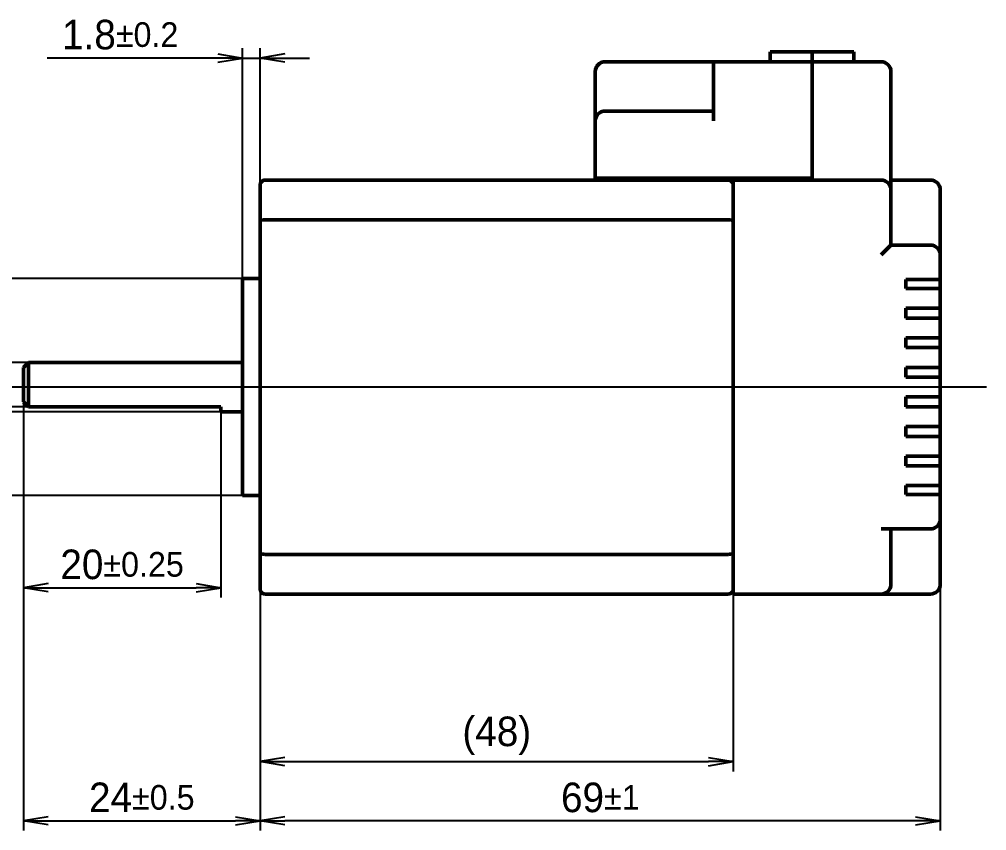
# Model space of a CAD drawing. Header units: millimetres. Extents: x -489 to 466, y -79 to 257.
# Drawn here: x -329.3 to -231.1, y 49.3 to 131.6 of the extents above; entities that cross this region are included whole.
import ezdxf

# ---------------------------------------------------------------- set-up
doc = ezdxf.new("R2010")
doc.units = ezdxf.units.MM
doc.layers.add('외형선(ISO)', color=7, linetype='Continuous', lineweight=50)
doc.layers.add('중심선(ISO)', color=7, linetype='Continuous', lineweight=25)
doc.layers.add('치수(ISO)', color=1, linetype='Continuous', lineweight=25, true_color=0xff0000)
doc.styles.add('레이블 문자 (JIS)', font='')
doc.styles.get('레이블 문자 (JIS)').set_extended_font_data('Gulim')
doc.dimstyles.new('복사 대상기본값 (JIS)', dxfattribs={"dimtxt": 3, "dimasz": 2.5, "dimexe": 1, "dimexo": 0, "dimgap": 0.8, "dimtad": 1, "dimdsep": 46, "dimtxsty": '레이블 문자 (JIS)', "dimblk": 'OPEN', "dimcen": 0.09, "dimdle": 10, "dimclrd": 256, "dimclre": 256, "dimclrt": 256, "dimadec": 0, "dimazin": 2, "dimtfac": 0.833333, "dimtmove": 0, "dimatfit": 3, "dimldrblk": 'OPEN', "dimfxl": 1, "dimtolj": 1, "dimtzin": 0, "dimlwd": -1, "dimlwe": -1, "dimarcsym": 0})

# ---------------------------------------------------------------- blocks, each defined once
blk = doc.blocks.new('_Open')
at = {"color": 0, "linetype": 'ByBlock', "lineweight": -2}
for p, q in [((-1, 0.167), (0, 0)), ((-1, -0.167), (0, 0)), ((0, 0), (-1, 0))]:
    blk.add_line(p, q, dxfattribs=at)
blk = doc.blocks.new('*D11')
at = {"layer": 'Defpoints', "color": 0}
for p in [(-304.834, 73.777), (-256.834, 73.277), (-256.834, 56.273)]:
    blk.add_point(p, dxfattribs=at)
at = {"layer": '치수(ISO)', "color": 0}
for p, q in [((-304.834, 73.777), (-304.834, 55.273)), ((-256.834, 73.277), (-256.834, 55.273)), ((-302.334, 56.273), (-259.334, 56.273))]:
    blk.add_line(p, q, dxfattribs=at)
at = {"layer": '치수(ISO)', "color": 0, "linetype": 'ByBlock', "xscale": 2.5, "yscale": 2.5, "zscale": 2.5, "rotation": 180}
blk.add_blockref('_Open', (-304.834, 56.273), dxfattribs=at)
at = {"layer": '치수(ISO)', "color": 0, "linetype": 'ByBlock', "xscale": 2.5, "yscale": 2.5, "zscale": 2.5}
blk.add_blockref('_Open', (-256.834, 56.273), dxfattribs=at)
at = {"layer": '치수(ISO)', "color": 0, "insert": (-280.824, 60.848), "char_height": 3, "attachment_point": 2, "style": '레이블 문자 (JIS)'}
blk.add_mtext('\\A1;(48)', dxfattribs=at)
blk = doc.blocks.new('*D12')
at = {"layer": 'Defpoints', "color": 0}
for p in [(-304.834, 73.777), (-235.834, 74.277), (-304.834, 50.273)]:
    blk.add_point(p, dxfattribs=at)
at = {"layer": '치수(ISO)', "color": 0}
for p, q in [((-304.834, 73.777), (-304.834, 49.273)), ((-235.834, 74.277), (-235.834, 49.273)), ((-238.334, 50.273), (-302.334, 50.273))]:
    blk.add_line(p, q, dxfattribs=at)
at = {"layer": '치수(ISO)', "color": 0, "linetype": 'ByBlock', "xscale": 2.5, "yscale": 2.5, "zscale": 2.5, "rotation": 180}
blk.add_blockref('_Open', (-304.834, 50.273), dxfattribs=at)
at = {"layer": '치수(ISO)', "color": 0, "linetype": 'ByBlock', "xscale": 2.5, "yscale": 2.5, "zscale": 2.5}
blk.add_blockref('_Open', (-235.834, 50.273), dxfattribs=at)
at = {"layer": '치수(ISO)', "color": 0, "insert": (-270.316, 54.149), "char_height": 3, "attachment_point": 2, "style": '레이블 문자 (JIS)'}
blk.add_mtext('\\A1;69{\\H2.500000;%%p1}', dxfattribs=at)
blk = doc.blocks.new('*D19')
at = {"layer": 'Defpoints', "color": 0}
for p in [(-328.834, 92.777), (-304.834, 73.777), (-304.834, 50.273)]:
    blk.add_point(p, dxfattribs=at)
at = {"layer": '치수(ISO)', "color": 0}
for p, q in [((-328.834, 92.777), (-328.834, 49.273)), ((-304.834, 73.777), (-304.834, 49.273)), ((-326.334, 50.273), (-307.334, 50.273))]:
    blk.add_line(p, q, dxfattribs=at)
at = {"layer": '치수(ISO)', "color": 0, "linetype": 'ByBlock', "xscale": 2.5, "yscale": 2.5, "zscale": 2.5, "rotation": 180}
blk.add_blockref('_Open', (-328.834, 50.273), dxfattribs=at)
at = {"layer": '치수(ISO)', "color": 0, "linetype": 'ByBlock', "xscale": 2.5, "yscale": 2.5, "zscale": 2.5}
blk.add_blockref('_Open', (-304.834, 50.273), dxfattribs=at)
at = {"layer": '치수(ISO)', "color": 0, "insert": (-316.834, 54.153), "char_height": 3, "attachment_point": 2, "style": '레이블 문자 (JIS)'}
blk.add_mtext('\\A1;24{\\H2.500000;%%p0.5}', dxfattribs=at)
blk = doc.blocks.new('*D20')
at = {"layer": 'Defpoints', "color": 0}
for p in [(-328.834, 92.777), (-308.834, 91.777), (-308.834, 73.915)]:
    blk.add_point(p, dxfattribs=at)
at = {"layer": '치수(ISO)', "color": 0}
for p, q in [((-328.834, 92.777), (-328.834, 72.915)), ((-308.834, 91.777), (-308.834, 72.915)), ((-326.334, 73.915), (-311.334, 73.915))]:
    blk.add_line(p, q, dxfattribs=at)
at = {"layer": '치수(ISO)', "color": 0, "linetype": 'ByBlock', "xscale": 2.5, "yscale": 2.5, "zscale": 2.5, "rotation": 180}
blk.add_blockref('_Open', (-328.834, 73.915), dxfattribs=at)
at = {"layer": '치수(ISO)', "color": 0, "linetype": 'ByBlock', "xscale": 2.5, "yscale": 2.5, "zscale": 2.5}
blk.add_blockref('_Open', (-308.834, 73.915), dxfattribs=at)
at = {"layer": '치수(ISO)', "color": 0, "insert": (-318.834, 77.791), "char_height": 3, "attachment_point": 2, "style": '레이블 문자 (JIS)'}
blk.add_mtext('\\A1;20{\\H2.500000;%%p0.25}', dxfattribs=at)
blk = doc.blocks.new('*D21')
at = {"layer": 'Defpoints', "color": 0}
for p in [(-304.834, 127.655), (-304.834, 114.777), (-306.634, 105.277)]:
    blk.add_point(p, dxfattribs=at)
at = {"layer": '치수(ISO)', "color": 0}
for p, q in [((-306.634, 105.277), (-306.634, 128.655)), ((-304.834, 114.777), (-304.834, 128.655)), ((-309.134, 127.655), (-326.42, 127.655)), ((-306.634, 127.655), (-304.834, 127.655)), ((-302.334, 127.655), (-299.834, 127.655))]:
    blk.add_line(p, q, dxfattribs=at)
at = {"layer": '치수(ISO)', "color": 0, "linetype": 'ByBlock', "xscale": 2.5, "yscale": 2.5, "zscale": 2.5}
blk.add_blockref('_Open', (-306.634, 127.655), dxfattribs=at)
at = {"layer": '치수(ISO)', "color": 0, "linetype": 'ByBlock', "xscale": 2.5, "yscale": 2.5, "zscale": 2.5, "rotation": 180}
blk.add_blockref('_Open', (-304.834, 127.655), dxfattribs=at)
at = {"layer": '치수(ISO)', "color": 0, "insert": (-319.027, 131.539), "char_height": 3, "attachment_point": 2, "style": '레이블 문자 (JIS)'}
blk.add_mtext('\\A1;1.8{\\H2.500000;%%p0.2}', dxfattribs=at)
blk = doc.blocks.new('*D22')
at = {"layer": 'Defpoints', "color": 0}
for p in [(-306.634, 105.277), (-350.015, 83.277), (-306.634, 83.277)]:
    blk.add_point(p, dxfattribs=at)
at = {"layer": '치수(ISO)', "color": 0}
for p, q in [((-306.634, 105.277), (-351.015, 105.277)), ((-350.015, 102.777), (-350.015, 85.777)), ((-306.634, 83.277), (-351.015, 83.277))]:
    blk.add_line(p, q, dxfattribs=at)
at = {"layer": '치수(ISO)', "color": 0, "linetype": 'ByBlock', "xscale": 2.5, "yscale": 2.5, "zscale": 2.5}
for p, rotation in [((-350.015, 105.277), 90), ((-350.015, 83.277), 270)]:
    blk.add_blockref('_Open', p, dxfattribs=dict(at, rotation=rotation))
at = {"layer": '치수(ISO)', "color": 0, "insert": (-357.547, 94.277), "char_height": 3, "attachment_point": 2, "rotation": 90, "style": '레이블 문자 (JIS)'}
blk.add_mtext('\\A1;{\\fAIGDT|b0|i0;\\ln}\\fGulim|b0|i0;22{\\H2.500000;\\S 0.00^ -0.05;}', dxfattribs=at)
blk = doc.blocks.new('*D23')
at = {"layer": 'Defpoints', "color": 0}
for p in [(-328.334, 96.777), (-333.779, 92.277), (-328.334, 92.277)]:
    blk.add_point(p, dxfattribs=at)
at = {"layer": '치수(ISO)', "color": 0}
for p, q in [((-333.779, 99.277), (-333.779, 122.14)), ((-328.334, 96.777), (-334.779, 96.777)), ((-333.779, 96.777), (-333.779, 92.277)), ((-328.334, 92.277), (-334.779, 92.277)), ((-333.779, 89.777), (-333.779, 87.277))]:
    blk.add_line(p, q, dxfattribs=at)
at = {"layer": '치수(ISO)', "color": 0, "linetype": 'ByBlock', "xscale": 2.5, "yscale": 2.5, "zscale": 2.5}
for p, rotation in [((-333.779, 96.777), 270), ((-333.779, 92.277), 90)]:
    blk.add_blockref('_Open', p, dxfattribs=dict(at, rotation=rotation))
at = {"layer": '치수(ISO)', "color": 0, "insert": (-340.617, 115.028), "char_height": 3, "attachment_point": 2, "rotation": 90, "style": '레이블 문자 (JIS)'}
blk.add_mtext('\\A1;4.5{\\H2.500000;\\S 0.0^ -0.1;}', dxfattribs=at)
blk = doc.blocks.new('*D24')
at = {"layer": 'Defpoints', "color": 0}
for p in [(-328.334, 96.777), (-342.303, 91.777), (-308.834, 91.777)]:
    blk.add_point(p, dxfattribs=at)
at = {"layer": '치수(ISO)', "color": 0}
for p, q in [((-342.303, 99.277), (-342.303, 125.946)), ((-328.334, 96.777), (-343.303, 96.777)), ((-342.303, 96.777), (-342.303, 91.777)), ((-308.834, 91.777), (-343.303, 91.777)), ((-342.303, 89.277), (-342.303, 86.777))]:
    blk.add_line(p, q, dxfattribs=at)
at = {"layer": '치수(ISO)', "color": 0, "linetype": 'ByBlock', "xscale": 2.5, "yscale": 2.5, "zscale": 2.5}
for p, rotation in [((-342.303, 96.777), 270), ((-342.303, 91.777), 90)]:
    blk.add_blockref('_Open', p, dxfattribs=dict(at, rotation=rotation))
at = {"layer": '치수(ISO)', "color": 0, "insert": (-349.842, 117.036), "char_height": 3, "attachment_point": 2, "rotation": 90, "style": '레이블 문자 (JIS)'}
blk.add_mtext('\\A1;{\\fAIGDT|b0|i0;\\ln}\\fGulim|b0|i0;5{\\H2.500000;\\S 0.000^ -0.012;}', dxfattribs=at)

msp = doc.modelspace()

# ---------------------------------------------------------------- linework, layer by layer
at = {"layer": '외형선(ISO)', "color": 0}
for p, q in [((-253.0842, 128.2772), (-248.8342, 128.2772)), ((-253.0842, 128.2772), (-253.0842, 127.2772)), ((-248.8342, 128.2772), (-248.8342, 127.2772)), ((-244.5842, 128.2772), (-248.8342, 128.2772)), ((-248.8342, 127.2772), (-248.8342, 128.2772)), ((-244.5842, 127.2772), (-244.5842, 128.2772)), ((-258.8342, 127.2772), (-269.8342, 127.2772)), ((-258.8342, 126.2772), (-258.8342, 127.2772)), ((-248.8342, 127.2772), (-258.8342, 127.2772)), ((-241.8342, 127.2772), (-248.8342, 127.2772)), ((-248.8342, 126.2772), (-248.8342, 127.2772)), ((-248.8342, 127.2772), (-248.8342, 126.2772)), ((-270.8342, 126.2772), (-270.8342, 123.2772)), ((-258.8342, 126.2772), (-258.8342, 121.2772)), ((-248.8342, 126.2772), (-248.8342, 115.3772)), ((-248.8342, 126.2772), (-248.8342, 115.4772)), ((-240.8342, 114.2772), (-240.8342, 126.2772)), ((-270.8342, 123.2772), (-270.8342, 121.2772)), ((-258.8342, 122.2772), (-269.8342, 122.2772)), ((-270.8342, 121.2772), (-270.8342, 115.4772)), ((-304.3342, 115.2772), (-257.3342, 115.2772)), ((-269.8342, 115.4772), (-270.8342, 115.4772)), ((-269.8342, 115.4772), (-248.8342, 115.4772)), ((-267.8342, 115.4772), (-267.8342, 115.2772)), ((-258.8342, 115.2772), (-258.8342, 115.4772)), ((-248.8342, 115.3772), (-256.8342, 115.3772)), ((-256.8342, 115.3772), (-256.8342, 115.2772)), ((-241.8342, 115.2772), (-256.8342, 115.2772)), ((-256.8342, 110.2772), (-256.8342, 115.2772)), ((-236.8342, 115.2772), (-240.8342, 115.2772)), ((-304.8342, 111.07), (-304.8342, 114.7772)), ((-240.8342, 114.2772), (-240.8342, 110.2772)), ((-235.8342, 110.6772), (-235.8342, 114.2772)), ((-304.8342, 111.07), (-304.8342, 77.4843)), ((-304.3342, 111.2477), (-257.3342, 111.2477)), ((-256.8342, 78.2772), (-256.8342, 110.2772)), ((-240.8342, 108.6772), (-240.8342, 110.2772)), ((-235.8342, 107.6772), (-235.8342, 110.6772)), ((-241.8342, 107.6772), (-240.8342, 108.6772)), ((-236.8342, 108.6772), (-240.8342, 108.6772)), ((-235.8342, 105.1772), (-235.8342, 107.6772)), ((-306.6342, 83.2772), (-306.6342, 105.2772)), ((-304.8342, 105.2772), (-306.6342, 105.2772)), ((-239.3342, 104.2772), (-239.3342, 105.1772)), ((-239.3342, 105.1772), (-236.8342, 105.1772)), ((-235.8342, 105.1772), (-236.8342, 105.1772)), ((-235.8342, 105.1772), (-235.8342, 104.2772)), ((-236.8342, 104.2772), (-239.3342, 104.2772)), ((-236.8342, 104.2772), (-235.8342, 104.2772)), ((-235.8342, 102.2772), (-235.8342, 104.2772)), ((-236.8342, 102.2772), (-239.3342, 102.2772)), ((-239.3342, 101.2772), (-239.3342, 102.2772)), ((-235.8342, 102.2772), (-236.8342, 102.2772)), ((-235.8342, 102.2772), (-235.8342, 101.2772)), ((-236.8342, 101.2772), (-239.3342, 101.2772)), ((-236.8342, 101.2772), (-235.8342, 101.2772)), ((-235.8342, 99.2772), (-235.8342, 101.2772)), ((-239.3342, 98.2772), (-239.3342, 99.2772)), ((-236.8342, 99.2772), (-239.3342, 99.2772)), ((-235.8342, 99.2772), (-236.8342, 99.2772)), ((-235.8342, 99.2772), (-235.8342, 98.2772)), ((-236.8342, 98.2772), (-239.3342, 98.2772)), ((-236.8342, 98.2772), (-235.8342, 98.2772)), ((-235.8342, 96.2772), (-235.8342, 98.2772)), ((-328.8342, 96.2772), (-328.3342, 96.7772)), ((-328.8342, 92.7772), (-328.8342, 96.2772)), ((-328.3342, 92.2772), (-328.3342, 96.7772)), ((-306.6342, 96.7772), (-328.3342, 96.7772)), ((-239.3342, 95.2772), (-239.3342, 96.2772)), ((-236.8342, 96.2772), (-239.3342, 96.2772)), ((-235.8342, 96.2772), (-236.8342, 96.2772)), ((-235.8342, 96.2772), (-235.8342, 95.2772)), ((-236.8342, 95.2772), (-239.3342, 95.2772)), ((-236.8342, 95.2772), (-235.8342, 95.2772)), ((-235.8342, 93.2772), (-235.8342, 95.2772)), ((-239.3342, 92.2772), (-239.3342, 93.2772)), ((-236.8342, 93.2772), (-239.3342, 93.2772)), ((-235.8342, 93.2772), (-236.8342, 93.2772)), ((-235.8342, 93.2772), (-235.8342, 92.2772)), ((-328.8342, 92.7772), (-328.3342, 92.2772)), ((-328.3342, 92.2772), (-308.8342, 92.2772)), ((-308.8342, 91.7772), (-308.8342, 92.2772)), ((-236.8342, 92.2772), (-239.3342, 92.2772)), ((-236.8342, 92.2772), (-235.8342, 92.2772)), ((-235.8342, 90.2772), (-235.8342, 92.2772)), ((-306.6342, 91.7772), (-308.8342, 91.7772)), ((-239.3342, 89.2772), (-239.3342, 90.2772)), ((-236.8342, 90.2772), (-239.3342, 90.2772)), ((-235.8342, 90.2772), (-236.8342, 90.2772)), ((-235.8342, 90.2772), (-235.8342, 89.2772)), ((-236.8342, 89.2772), (-239.3342, 89.2772)), ((-236.8342, 89.2772), (-235.8342, 89.2772)), ((-235.8342, 87.2772), (-235.8342, 89.2772)), ((-239.3342, 86.2772), (-239.3342, 87.2772)), ((-236.8342, 87.2772), (-239.3342, 87.2772)), ((-235.8342, 87.2772), (-236.8342, 87.2772)), ((-235.8342, 87.2772), (-235.8342, 86.2772)), ((-236.8342, 86.2772), (-239.3342, 86.2772)), ((-236.8342, 86.2772), (-235.8342, 86.2772)), ((-235.8342, 84.2772), (-235.8342, 86.2772)), ((-239.3342, 83.3772), (-239.3342, 84.2772)), ((-236.8342, 84.2772), (-239.3342, 84.2772)), ((-235.8342, 84.2772), (-236.8342, 84.2772)), ((-235.8342, 84.2772), (-235.8342, 83.3772)), ((-304.8342, 83.2772), (-306.6342, 83.2772)), ((-236.8342, 83.3772), (-239.3342, 83.3772)), ((-236.8342, 83.3772), (-235.8342, 83.3772)), ((-235.8342, 80.8772), (-235.8342, 83.3772)), ((-235.8342, 77.8772), (-235.8342, 80.8772)), ((-241.8342, 79.8772), (-236.8342, 79.8772)), ((-240.8342, 78.2772), (-240.8342, 79.8772)), ((-256.8342, 73.2772), (-256.8342, 78.2772)), ((-240.8342, 78.2772), (-240.8342, 74.2772)), ((-235.8342, 74.2772), (-235.8342, 77.8772)), ((-304.8342, 73.7772), (-304.8342, 77.4843)), ((-304.3342, 77.3066), (-257.3342, 77.3066)), ((-304.3342, 73.2772), (-257.3342, 73.2772)), ((-256.8342, 73.2772), (-241.8342, 73.2772)), ((-241.8342, 73.2772), (-236.8342, 73.2772))]:
    msp.add_line(p, q, dxfattribs=at)
for centre, start, end in [((-269.8342, 126.2772), 90, 180), ((-241.8342, 126.2772), 0, 90), ((-269.8342, 121.2772), 90, 180), ((-241.8342, 114.2772), 0, 90), ((-236.8342, 114.2772), 0, 90), ((-236.8342, 107.6772), 0, 90), ((-236.8342, 80.8772), 270, 0), ((-241.8342, 74.2772), 270, 0), ((-236.8342, 74.2772), 270, 0)]:
    msp.add_arc(centre, 1, start, end, dxfattribs=at)
for points, knots in [([(-304.8342, 114.7772), (-304.8342, 114.7782), (-304.8342, 114.7793), (-304.834, 114.8167), (-304.8298, 114.853), (-304.8136, 114.9239), (-304.8017, 114.9584), (-304.7585, 115.0494), (-304.7198, 115.1022), (-304.6258, 115.188), (-304.5725, 115.2213), (-304.4566, 115.2658), (-304.3958, 115.2772), (-304.3342, 115.2772)], [-0.081085167, -0.081085167, -0.081085167, -0.081085167, -0.080749975, -0.080749975, -0.069192551, -0.069192551, -0.05769719, -0.05769719, -0.037509387, -0.037509387, -0.018480301, -0.018480301, 0, 0, 0, 0]), ([(-256.8342, 114.7772), (-256.8342, 114.7782), (-256.8342, 114.7793), (-256.8345, 114.8167), (-256.8387, 114.853), (-256.8549, 114.9239), (-256.8668, 114.9584), (-256.91, 115.0494), (-256.9487, 115.1022), (-257.0426, 115.188), (-257.096, 115.2213), (-257.2118, 115.2658), (-257.2726, 115.2772), (-257.3342, 115.2772)], [-0.000335886, -0.000335886, -0.000335886, -0.000335886, 0, 0, 0.011581385, 0.011581385, 0.023100578, 0.023100578, 0.043330234, 0.043330234, 0.062398772, 0.062398772, 0.080917385, 0.080917385, 0.080917385, 0.080917385]), ([(-304.8342, 111.07), (-304.8342, 111.0704), (-304.8342, 111.0708), (-304.834, 111.0841), (-304.8298, 111.0971), (-304.8136, 111.1224), (-304.8017, 111.1347), (-304.7585, 111.167), (-304.7198, 111.1858), (-304.6258, 111.2162), (-304.5725, 111.228), (-304.4566, 111.2437), (-304.3958, 111.2477), (-304.3342, 111.2477)], [-0.000335886, -0.000335886, -0.000335886, -0.000335886, 0, 0, 0.011581385, 0.011581385, 0.023100577, 0.023100577, 0.043330232, 0.043330232, 0.062398768, 0.062398768, 0.080917381, 0.080917381, 0.080917381, 0.080917381]), ([(-257.3342, 111.2477), (-257.2726, 111.2477), (-257.2118, 111.2437), (-257.096, 111.228), (-257.0426, 111.2162), (-256.9487, 111.1858), (-256.91, 111.167), (-256.8668, 111.1347), (-256.8549, 111.1224), (-256.8387, 111.0971), (-256.8345, 111.0841), (-256.8342, 111.0708), (-256.8342, 111.0704), (-256.8342, 111.07)], [0.08091742, 0.08091742, 0.08091742, 0.08091742, 0.099436042, 0.099436042, 0.118504588, 0.118504588, 0.138734252, 0.138734252, 0.15025345, 0.15025345, 0.16183484, 0.16183484, 0.162170727, 0.162170727, 0.162170727, 0.162170727]), ([(-304.8342, 77.4843), (-304.8342, 77.4839), (-304.8342, 77.4836), (-304.834, 77.4702), (-304.8298, 77.4573), (-304.8136, 77.432), (-304.8017, 77.4197), (-304.7585, 77.3873), (-304.7198, 77.3686), (-304.6258, 77.3382), (-304.5725, 77.3264), (-304.4566, 77.3106), (-304.3958, 77.3066), (-304.3342, 77.3066)], [-0.081085166, -0.081085166, -0.081085166, -0.081085166, -0.080749975, -0.080749975, -0.06919255, -0.06919255, -0.057697189, -0.057697189, -0.037509387, -0.037509387, -0.0184803, -0.0184803, 0, 0, 0, 0]), ([(-256.8342, 77.4843), (-256.8342, 77.4839), (-256.8342, 77.4836), (-256.8345, 77.4702), (-256.8387, 77.4573), (-256.8549, 77.432), (-256.8668, 77.4197), (-256.91, 77.3873), (-256.9487, 77.3686), (-257.0426, 77.3382), (-257.096, 77.3264), (-257.2118, 77.3106), (-257.2726, 77.3066), (-257.3342, 77.3066)], [-0.000335886, -0.000335886, -0.000335886, -0.000335886, 0, 0, 0.011581376, 0.011581376, 0.023100559, 0.023100559, 0.043330197, 0.043330197, 0.062398717, 0.062398717, 0.080917314, 0.080917314, 0.080917314, 0.080917314]), ([(-304.3342, 73.2772), (-304.3958, 73.2772), (-304.4566, 73.2886), (-304.5725, 73.3331), (-304.6258, 73.3663), (-304.7198, 73.4522), (-304.7585, 73.5049), (-304.8017, 73.596), (-304.8136, 73.6305), (-304.8298, 73.7014), (-304.834, 73.7377), (-304.8342, 73.7751), (-304.8342, 73.7761), (-304.8342, 73.7772)], [-0.080917381, -0.080917381, -0.080917381, -0.080917381, -0.062398768, -0.062398768, -0.043330232, -0.043330232, -0.023100577, -0.023100577, -0.011581385, -0.011581385, 0, 0, 0.000335886, 0.000335886, 0.000335886, 0.000335886]), ([(-256.8342, 73.7772), (-256.8342, 73.7761), (-256.8342, 73.7751), (-256.8345, 73.7377), (-256.8387, 73.7014), (-256.8549, 73.6305), (-256.8668, 73.596), (-256.91, 73.5049), (-256.9487, 73.4522), (-257.0426, 73.3663), (-257.096, 73.3331), (-257.2118, 73.2886), (-257.2726, 73.2772), (-257.3342, 73.2772)], [-0.162170413, -0.162170413, -0.162170413, -0.162170413, -0.161834527, -0.161834527, -0.150253158, -0.150253158, -0.138733982, -0.138733982, -0.118504357, -0.118504357, -0.099435849, -0.099435849, -0.080917264, -0.080917264, -0.080917264, -0.080917264])]:
    msp.add_open_spline(points, degree=3, knots=knots, dxfattribs=at)
at = {"layer": '중심선(ISO)', "color": 0, "linetype": 'Continuous'}
msp.add_line((-231.1259, 94.2772), (-332.4041, 94.2772), dxfattribs=at)

# ---------------------------------------------------------------- dimensions: what is measured, and where the dimension line sits
at = {"layer": '치수(ISO)', "color": 0}
for base, p1, p2, angle, override, picture, middle in [((-304.8342, 127.6548), (-306.6342, 105.2772), (-304.8342, 114.7772), 180, {"dimgap": 0.8, "dimdec": 2, "dimclrd": 0, "dimclre": 0, "dimclrt": 0, "dimtol": 1, "dimlim": 0, "dimtp": 0.2, "dimtm": 0.2, "dimtdec": 1, "dimtofl": 1, "dimatfit": 1}, '*D21', (-319.0271, 127.6548)), ((-333.7787, 92.2772), (-328.3342, 96.7772), (-328.3342, 92.2772), 90, {"dimgap": 0.8, "dimdec": 2, "dimclrd": 0, "dimclre": 0, "dimclrt": 0, "dimtol": 1, "dimlim": 0, "dimtp": 0, "dimtm": 0.1, "dimtdec": 1, "dimtofl": 1, "dimatfit": 1}, '*D23', (-333.7787, 115.0275)), ((-304.8342, 50.2729), (-328.8342, 92.7772), (-304.8342, 73.7772), 180, {"dimgap": 0.8, "dimdec": 2, "dimclrd": 0, "dimclre": 0, "dimclrt": 0, "dimtol": 1, "dimlim": 0, "dimtp": 0.5, "dimtm": 0.5, "dimtdec": 1, "dimtofl": 0, "dimatfit": 1}, '*D19', (-316.8342, 50.2729)), ((-308.8342, 73.9147), (-328.8342, 92.7772), (-308.8342, 91.7772), 180, {"dimgap": 0.8, "dimdec": 2, "dimclrd": 0, "dimclre": 0, "dimclrt": 0, "dimtol": 1, "dimlim": 0, "dimtp": 0.25, "dimtm": 0.25, "dimtdec": 2, "dimtofl": 0, "dimatfit": 1}, '*D20', (-318.8342, 73.9147)), ((-304.8342, 50.2729), (-235.8342, 74.2772), (-304.8342, 73.7772), 180, {"dimgap": 0.8, "dimdec": 2, "dimclrd": 0, "dimclre": 0, "dimclrt": 0, "dimtol": 1, "dimlim": 0, "dimtp": 1, "dimtm": 1, "dimtdec": 0, "dimtofl": 0, "dimatfit": 1}, '*D12', (-270.3165, 50.2729))]:
    dim = msp.add_linear_dim(base=base, p1=p1, p2=p2, angle=angle, dimstyle='복사 대상기본값 (JIS)', override=override, dxfattribs=at)
    dim.commit()
    dim.dimension.update_dxf_attribs({"geometry": picture, "text_midpoint": middle, "dimtype": 160})
for base, p1, p2, angle, text, override, picture, middle in [((-342.3033, 91.7772), (-328.3342, 96.7772), (-308.8342, 91.7772), 90, '{\\fAIGDT|b0|i0;\\ln}\\fGulim|b0|i0;<>', {"dimgap": 0.8, "dimdec": 2, "dimclrd": 0, "dimclre": 0, "dimclrt": 0, "dimtol": 1, "dimlim": 0, "dimtp": 0, "dimtm": 0.012, "dimtdec": 3, "dimtofl": 1, "dimatfit": 1}, '*D24', (-342.3033, 117.0358)), ((-350.0147, 83.2772), (-306.6342, 105.2772), (-306.6342, 83.2772), 90, '{\\fAIGDT|b0|i0;\\ln}\\fGulim|b0|i0;<>', {"dimgap": 0.8, "dimdec": 2, "dimclrd": 0, "dimclre": 0, "dimclrt": 0, "dimtol": 1, "dimlim": 0, "dimtp": 0, "dimtm": 0.05, "dimtdec": 2, "dimtofl": 0, "dimatfit": 1}, '*D22', (-350.0147, 94.2772)), ((-256.8342, 56.2729), (-304.8342, 73.7772), (-256.8342, 73.2772), 180, '(<>)', {"dimgap": 0.8, "dimdec": 2, "dimclrd": 0, "dimclre": 0, "dimclrt": 0, "dimtol": 0, "dimlim": 0, "dimtp": 0, "dimtm": 0, "dimtdec": 2, "dimtofl": 0, "dimatfit": 1}, '*D11', (-280.8242, 56.2729))]:
    dim = msp.add_linear_dim(base=base, p1=p1, p2=p2, angle=angle, text=text, dimstyle='복사 대상기본값 (JIS)', override=override, dxfattribs=at)
    dim.commit()
    dim.dimension.update_dxf_attribs({"geometry": picture, "text_midpoint": middle, "dimtype": 160})

doc.saveas('drawing.dxf')
